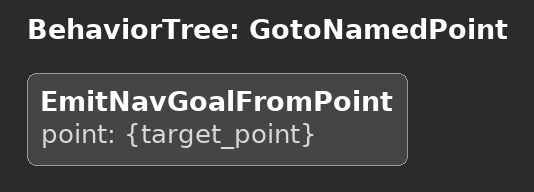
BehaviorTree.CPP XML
<?xml version="1.0"?>
<!--
  技能：按命名点发出导航目标，可被任意任务复用。
  进入条件：调用方通过 target_point 端口给出命名点。
  退出条件：发出 Intent 后即 SUCCESS（执行由 nav_executor 负责）。
  抢占关系：无内部抢占；被父任务 halt 时不再发 Intent。
-->
<root BTCPP_format="4" main_tree_to_execute="GotoNamedPoint">
  <BehaviorTree ID="GotoNamedPoint">
    <EmitNavGoalFromPoint point="{target_point}"/>
  </BehaviorTree>
</root>
